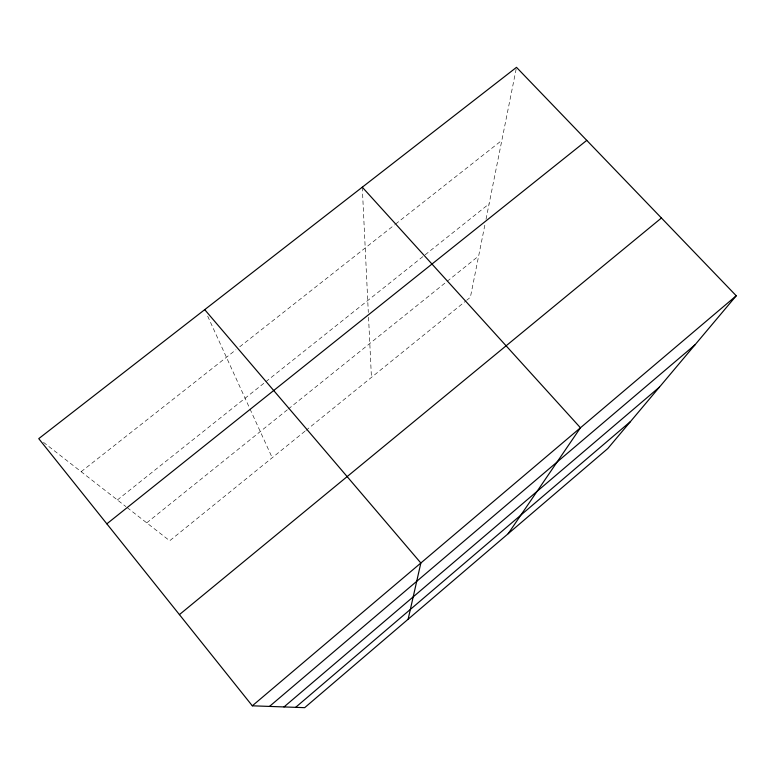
<?xml version="1.0" encoding="UTF-8"?>
<svg xmlns="http://www.w3.org/2000/svg" width="775" height="775" viewBox="0 0 775 775"><rect width="100%" height="100%" fill="white"/><g stroke="black" fill="none" stroke-linecap="round" stroke-linejoin="round"><path stroke-width="0.58" stroke-dasharray="3.88 2.91" d="M484.83 225.186L470.377 297.28L466.637 300.303M486.022 219.257L516.499 67.338M304.982 431.21L169.696 540.756L126.848 507.344M305.912 430.454L465.707 301.058M146.727 522.844L287.428 409.733M288.368 408.977L478.65 256.002M117.383 499.962L264.905 382.453M265.854 381.697L424.196 255.566M425.136 254.82L489.112 203.854M81.142 471.704L235.929 349.796M239.737 346.803L394.63 224.808M395.579 224.062L501.851 140.362M43.458 442.312L125.908 506.608M207.681 316.142L249.502 407.912M249.996 408.987L272.219 457.744M362.283 187.192L368.309 312.47M368.542 317.246L371.438 377.396"/><path stroke-width="1.16" d="M408.134 619.225L420.854 563.008L204.716 309.651M508.158 533.723L580.446 427.781L362.283 187.192M736.25 295.769L607.784 448.551L304.682 707.662L252.311 705.812L38.75 438.64L516.499 67.338L736.25 295.769L252.311 705.812M295.643 707.342L630.53 421.503M283.999 706.936L659.457 387.093M269.487 706.422L694.981 344.846M179.412 614.623L661.433 217.998M106.853 523.832L586.762 140.372"/></g></svg>
